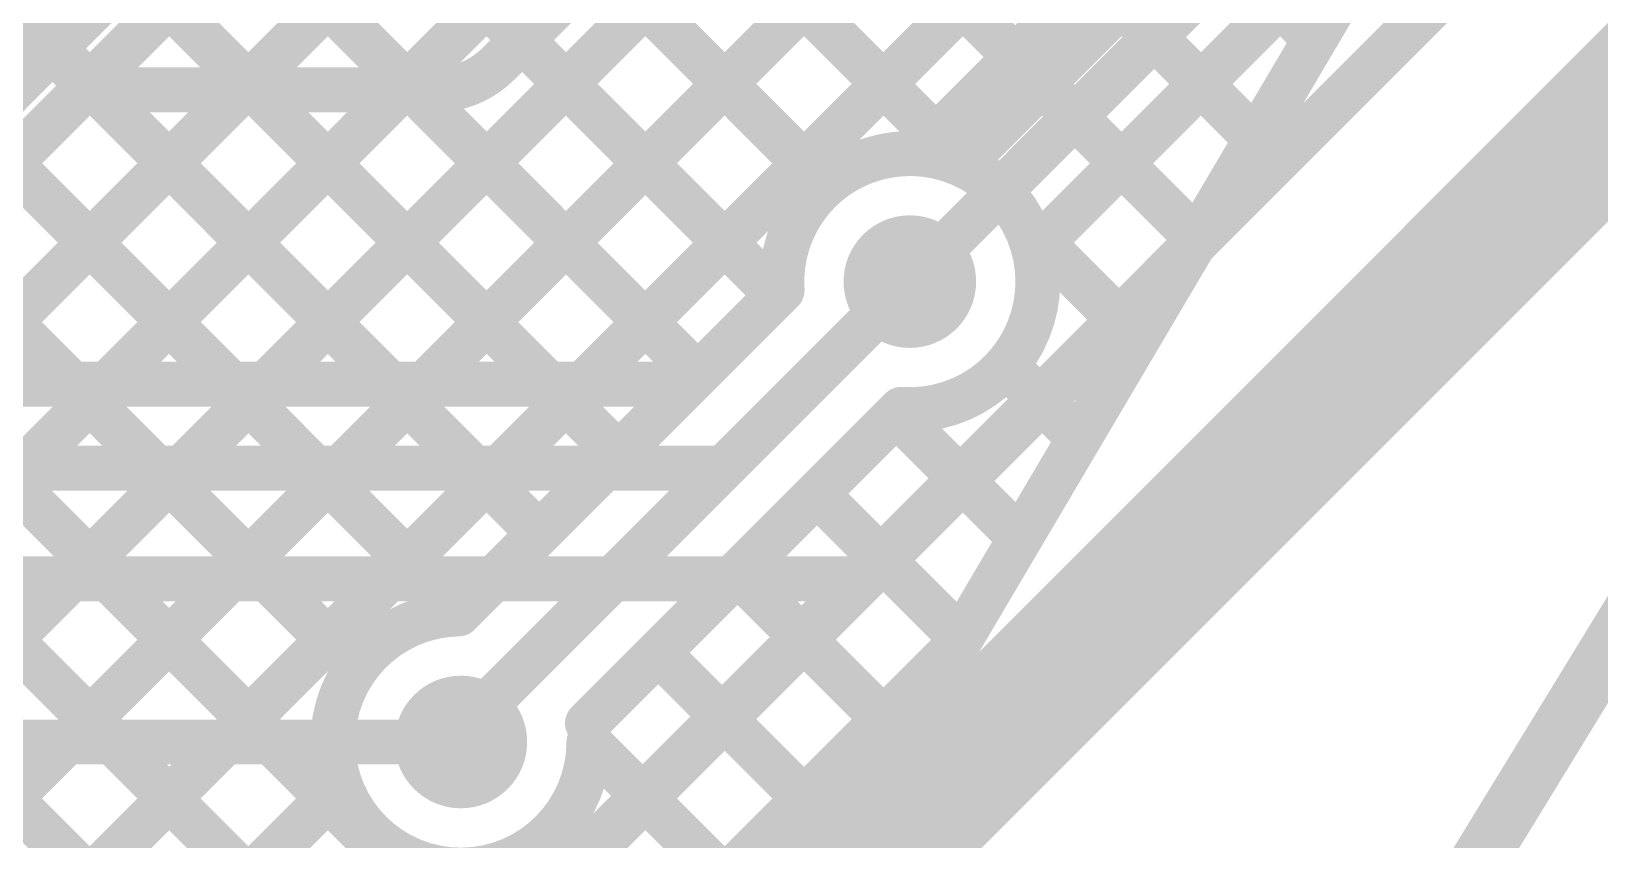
# Model space of a CAD drawing. Header units: millimetres. Extents: x -0.64 to 2.98, y -0.65 to 2.86.
# Drawn here: x 2.4425 to 2.7219, y 0.1896 to 0.3336 of the extents above; entities that cross this region are included whole.
import ezdxf

# ---------------------------------------------------------------- set-up
doc = ezdxf.new("R2010")
doc.units = ezdxf.units.MM
doc.header["$MEASUREMENT"] = 0
for name, color, linetype in [('BottomLayer', 5, 'Continuous'), ('BottomSolder', 6, 'Continuous'), ('Mechanical2', 216, 'Continuous'), ('TopLayer', 1, 'Continuous'), ('TopSolder', 216, 'Continuous'), ('ViaHoleLayer', 16, 'Continuous')]:
    doc.layers.add(name, color=color, linetype=linetype)

msp = doc.modelspace()

# ---------------------------------------------------------------- hatches: boundary and pattern name
at = {"layer": 'BottomLayer'}
h = msp.add_hatch(color=5, dxfattribs=at)
edge = h.paths.add_edge_path()
edge.add_arc((2.599, 0.289), 0.01181, 0, 360)
h = msp.add_hatch(color=5, dxfattribs=at)
edge = h.paths.add_edge_path()
edge.add_arc((2.519, 0.207), 0.01181, 0, 360)
at = {"layer": 'BottomSolder'}
h = msp.add_hatch(color=6, dxfattribs=at)
edge = h.paths.add_edge_path()
edge.add_arc((2.599, 0.289), 0.00791, 0, 360)
h = msp.add_hatch(color=6, dxfattribs=at)
edge = h.paths.add_edge_path()
edge.add_arc((2.519, 0.207), 0.00791, 0, 360)
at = {"layer": 'TopLayer'}
h = msp.add_hatch(color=1, dxfattribs=at)
edge = h.paths.add_edge_path()
edge.add_arc((2.599, 0.289), 0.01181, 0, 360)
h = msp.add_hatch(color=1, dxfattribs=at)
edge = h.paths.add_edge_path()
edge.add_arc((2.519, 0.207), 0.01181, 0, 360)
at = {"layer": 'TopSolder'}
h = msp.add_hatch(color=216, dxfattribs=at)
edge = h.paths.add_edge_path()
edge.add_arc((2.599, 0.289), 0.00791, 0, 360)
h = msp.add_hatch(color=216, dxfattribs=at)
edge = h.paths.add_edge_path()
edge.add_arc((2.519, 0.207), 0.00791, 0, 360)
at = {"layer": 'ViaHoleLayer'}
h = msp.add_hatch(color=16, dxfattribs=at)
edge = h.paths.add_edge_path()
edge.add_arc((2.599, 0.289), 0.00591, 0, 360)
h = msp.add_hatch(color=16, dxfattribs=at)
edge = h.paths.add_edge_path()
edge.add_arc((2.519, 0.207), 0.00591, 0, 360)

# ---------------------------------------------------------------- linework, layer by layer
at = {"layer": 'BottomLayer', "const_width": 0.008}
for points in [[(2.3735, 0.16), (2.76975, 0.55625)], [(2.39949, 0.15771), (2.75561, 0.51382)], [(2.41066, 0.14059), (2.7361, 0.46603)], [(2.56521, 0.43814), (2.67119, 0.33216)], [(2.56521, 0.40986), (2.66068, 0.31438)], [(2.60822, 0.30987), (2.71036, 0.412)], [(2.558, 0.38878), (2.65018, 0.29661)], [(2.55709, 0.36141), (2.60899, 0.30951)], [(2.4197, 0.35667), (2.44853, 0.32784)], [(2.62114, 0.2945), (2.68461, 0.35797)], [(2.52575, 0.32784), (2.5533, 0.35539)], [(2.40091, 0.34788), (2.51879, 0.23)], [(2.54406, 0.34615), (2.58402, 0.3062)], [(2.599, 0.21), (2.677, 0.342)], [(2.52992, 0.33201), (2.57536, 0.28657)], [(2.39206, 0.32845), (2.50036, 0.22015)], [(2.31594, 0.13073), (2.50836, 0.32314)], [(2.39761, 0.24068), (2.48007, 0.32314)], [(2.40061, 0.27196), (2.45323, 0.32458)], [(2.4517, 0.32538), (2.53293, 0.24414)], [(2.45986, 0.32314), (2.51443, 0.32314)], [(2.48222, 0.32314), (2.54707, 0.25829)], [(2.5105, 0.32314), (2.56122, 0.27243)], [(2.61951, 0.29899), (2.63967, 0.27883)], [(2.39735, 0.29487), (2.55163, 0.14059)], [(2.45851, 0.10359), (2.64822, 0.2933)], [(2.51859, 0.22981), (2.57624, 0.28745)], [(2.519, 0.209), (2.599, 0.289)], [(2.6162, 0.27402), (2.62917, 0.26105)], [(2.54156, 0.21035), (2.59745, 0.26624)], [(2.59657, 0.26536), (2.61866, 0.24327)], [(2.40051, 0.26343), (2.53917, 0.12477)], [(2.58243, 0.25122), (2.60815, 0.22549)], [(2.56829, 0.23707), (2.59752, 0.20784)], [(2.39965, 0.236), (2.52655, 0.1091)], [(2.47594, 0.09273), (2.60737, 0.22416)], [(2.55414, 0.22293), (2.58605, 0.19103)], [(2.519, 0.207), (2.519, 0.209)], [(2.55011, 0.13836), (2.599, 0.21)], [(2.54181, 0.20698), (2.57458, 0.17421)], [(2.41378, 0.11543), (2.49756, 0.19921)], [(2.53215, 0.18836), (2.5631, 0.1574)]]:
    msp.add_lwpolyline(points, dxfattribs=at)
at = {"layer": 'BottomLayer', "const_width": 0.004}
for points in [[(2.52792, 0.33201, 1), (2.53192, 0.33201, 1)], [(2.66919, 0.33216, 1), (2.67319, 0.33216, 1)], [(2.44653, 0.32784, 1), (2.45053, 0.32784, 1)], [(2.44653, 0.32784, 1), (2.45053, 0.32784, 1)], [(2.44654, 0.32783, 1), (2.45054, 0.32783, 1)], [(2.52374, 0.32783, 1), (2.52774, 0.32783, 1)], [(2.52375, 0.32784, 1), (2.52775, 0.32784, 1)], [(2.52375, 0.32784, 1), (2.52775, 0.32784, 1)], [(2.4497, 0.32538, 1), (2.4537, 0.32538, 1)], [(2.45123, 0.32458, 1), (2.45523, 0.32458, 1)], [(2.45786, 0.32314, 1), (2.46186, 0.32314, 1)], [(2.45786, 0.32314, 1), (2.46186, 0.32314, 1)], [(2.45786, 0.32314, 1), (2.46186, 0.32314, 1)], [(2.47807, 0.32314, 1), (2.48207, 0.32314, 1)], [(2.48022, 0.32314, 1), (2.48422, 0.32314, 1)], [(2.50636, 0.32314, 1), (2.51036, 0.32314, 1)], [(2.5085, 0.32314, 1), (2.5125, 0.32314, 1)], [(2.51243, 0.32314, 1), (2.51643, 0.32314, 1)], [(2.51243, 0.32314, 1), (2.51643, 0.32314, 1)], [(2.51243, 0.32314, 1), (2.51643, 0.32314, 1)], [(2.65868, 0.31438, 1), (2.66268, 0.31438, 1)], [(2.60622, 0.30987, 1), (2.61022, 0.30987, 1)], [(2.60699, 0.30951, 1), (2.61099, 0.30951, 1)], [(2.58202, 0.3062, 1), (2.58602, 0.3062, 1)], [(2.61751, 0.29899, 1), (2.62151, 0.29899, 1)], [(2.64818, 0.29661, 1), (2.65218, 0.29661, 1)], [(2.61914, 0.2945, 1), (2.62314, 0.2945, 1)], [(2.64622, 0.2933, 1), (2.65022, 0.2933, 1)], [(2.57424, 0.28745, 1), (2.57824, 0.28745, 1)], [(2.57424, 0.28745, 1), (2.57824, 0.28745, 1)], [(2.597, 0.289, 1), (2.601, 0.289, 1)], [(2.61981, 0.289, 1), (2.62381, 0.289, 1)], [(2.61981, 0.289, 1), (2.62381, 0.289, 1)], [(2.57336, 0.28657, 1), (2.57736, 0.28657, 1)], [(2.63767, 0.27883, 1), (2.64167, 0.27883, 1)], [(2.6142, 0.27402, 1), (2.6182, 0.27402, 1)], [(2.55922, 0.27243, 1), (2.56322, 0.27243, 1)], [(2.59457, 0.26536, 1), (2.59857, 0.26536, 1)], [(2.59545, 0.26624, 1), (2.59945, 0.26624, 1)], [(2.59545, 0.26624, 1), (2.59945, 0.26624, 1)], [(2.62717, 0.26105, 1), (2.63117, 0.26105, 1)], [(2.54507, 0.25829, 1), (2.54907, 0.25829, 1)], [(2.58043, 0.25122, 1), (2.58443, 0.25122, 1)], [(2.53093, 0.24414, 1), (2.53493, 0.24414, 1)], [(2.61666, 0.24327, 1), (2.62066, 0.24327, 1)], [(2.56629, 0.23707, 1), (2.57029, 0.23707, 1)], [(2.51659, 0.22981, 1), (2.52059, 0.22981, 1)], [(2.51659, 0.22981, 1), (2.52059, 0.22981, 1)], [(2.51679, 0.23, 1), (2.52079, 0.23, 1)], [(2.60615, 0.22549, 1), (2.61015, 0.22549, 1)], [(2.55214, 0.22293, 1), (2.55614, 0.22293, 1)], [(2.60537, 0.22416, 1), (2.60937, 0.22416, 1)], [(2.49836, 0.22015, 1), (2.50236, 0.22015, 1)], [(2.517, 0.209, 1), (2.521, 0.209, 1)], [(2.517, 0.209, 1), (2.521, 0.209, 1)], [(2.53956, 0.21035, 1), (2.54356, 0.21035, 1)], [(2.597, 0.21, 1), (2.601, 0.21, 1)], [(2.597, 0.21, 1), (2.601, 0.21, 1)], [(2.517, 0.207, 1), (2.521, 0.207, 1)], [(2.53981, 0.207, 1), (2.54381, 0.207, 1)], [(2.53981, 0.20698, 1), (2.54381, 0.20698, 1)], [(2.59552, 0.20784, 1), (2.59952, 0.20784, 1)], [(2.49556, 0.19921, 1), (2.49956, 0.19921, 1)], [(2.58405, 0.19103, 1), (2.58805, 0.19103, 1)], [(2.53015, 0.18836, 1), (2.53415, 0.18836, 1)]]:
    msp.add_lwpolyline(points, format="xyb", close=True, dxfattribs=at)
at = {"layer": 'BottomLayer', "const_width": 0.008}
for points in [[(2.45986, 0.32314, -0.199231), (2.44853, 0.32784)], [(2.45986, 0.32314, -0.198912), (2.44854, 0.32783)], [(2.52575, 0.32784, -0.199231), (2.51443, 0.32314)], [(2.52574, 0.32783, -0.198912), (2.51443, 0.32314)], [(2.57624, 0.28745, -1.034488), (2.62181, 0.289)], [(2.62181, 0.289, -0.434214), (2.59745, 0.26624)], [(2.54181, 0.207, -2.384165), (2.51859, 0.22981)]]:
    msp.add_lwpolyline(points, format="xyb", dxfattribs=at)
at = {"layer": 'Mechanical2', "const_width": 0.01}
msp.add_lwpolyline([(1.75783, 2.80917, -6.230382), (0.64896, 2.81029)], format="xyb", dxfattribs=at)
at = {"layer": 'TopLayer'}
for points, const_width in [([(2.51253, 0.27075), (2.693, 0.45121)], 0.008), ([(2.46, 0.43021), (2.58402, 0.3062)], 0.008), ([(2.54082, 0.27075), (2.693, 0.42293)], 0.008), ([(2.42768, 0.27075), (2.56631, 0.40937)], 0.008), ([(2.3994, 0.27075), (2.53407, 0.40542)], 0.008), ([(2.60055, 0.31176), (2.693, 0.40421)], 0.008), ([(2.46, 0.40193), (2.57536, 0.28657)], 0.008), ([(2.5173, 0.4012), (2.60364, 0.31486)], 0.008), ([(2.54552, 0.40126), (2.61778, 0.329)], 0.008), ([(2.599, 0.289), (2.708, 0.398)], 0.008), ([(2.45596, 0.27075), (2.57564, 0.39042)], 0.008), ([(2.48425, 0.27075), (2.59502, 0.38151)], 0.008), ([(2.46, 0.37365), (2.56122, 0.27243)], 0.008), ([(2.59006, 0.23606), (2.72769, 0.37368)], 0.008), ([(2.544, 0.138), (2.768, 0.362)], 0.025), ([(2.45934, 0.34602), (2.53461, 0.27075)], 0.008), ([(2.43775, 0.3217), (2.4553, 0.33925)], 0.008), ([(2.44657, 0.33051), (2.50633, 0.27075)], 0.008), ([(2.4311, 0.3177), (2.47804, 0.27075)], 0.008), ([(2.41005, 0.31046), (2.44976, 0.27075)], 0.008), ([(2.55953, 0.27075), (2.57624, 0.28745)], 0.008), ([(2.56575, 0.25575), (2.599, 0.289)], 0.008), ([(2.2441, 0.27075), (2.55953, 0.27075)], 0.008), ([(2.10187, 0.25575), (2.56575, 0.25575)], 0.008), ([(2.10187, 0.23606), (2.59006, 0.23606)], 0.008), ([(2.528, 0.174), (2.59006, 0.23606)], 0.008), ([(2.25316, 0.207), (2.519, 0.207)], 0.008)]:
    msp.add_lwpolyline(points, dxfattribs=dict(at, const_width=const_width))
at = {"layer": 'TopLayer', "const_width": 0.004}
for points in [[(2.44457, 0.33051, 1), (2.44857, 0.33051, 1)], [(2.61578, 0.329, 1), (2.61978, 0.329, 1)], [(2.60164, 0.31486, 1), (2.60564, 0.31486, 1)], [(2.59855, 0.31176, 1), (2.60255, 0.31176, 1)], [(2.59855, 0.31176, 1), (2.60255, 0.31176, 1)], [(2.58202, 0.3062, 1), (2.58602, 0.3062, 1)], [(2.57424, 0.28745, 1), (2.57824, 0.28745, 1)], [(2.57424, 0.28745, 1), (2.57824, 0.28745, 1)], [(2.597, 0.289, 1), (2.601, 0.289, 1)], [(2.597, 0.289, 1), (2.601, 0.289, 1)], [(2.57336, 0.28657, 1), (2.57736, 0.28657, 1)], [(2.44776, 0.27075, 1), (2.45176, 0.27075, 1)], [(2.45396, 0.27075, 1), (2.45796, 0.27075, 1)], [(2.47604, 0.27075, 1), (2.48004, 0.27075, 1)], [(2.48225, 0.27075, 1), (2.48625, 0.27075, 1)], [(2.50433, 0.27075, 1), (2.50833, 0.27075, 1)], [(2.51053, 0.27075, 1), (2.51453, 0.27075, 1)], [(2.53261, 0.27075, 1), (2.53661, 0.27075, 1)], [(2.53882, 0.27075, 1), (2.54282, 0.27075, 1)], [(2.55753, 0.27075, 1), (2.56153, 0.27075, 1)], [(2.55753, 0.27075, 1), (2.56153, 0.27075, 1)], [(2.55922, 0.27243, 1), (2.56322, 0.27243, 1)], [(2.56375, 0.25575, 1), (2.56775, 0.25575, 1)], [(2.56375, 0.25575, 1), (2.56775, 0.25575, 1)], [(2.58806, 0.23606, 1), (2.59206, 0.23606, 1)], [(2.58806, 0.23606, 1), (2.59206, 0.23606, 1)], [(2.58806, 0.23606, 1), (2.59206, 0.23606, 1)], [(2.517, 0.207, 1), (2.521, 0.207, 1)]]:
    msp.add_lwpolyline(points, format="xyb", close=True, dxfattribs=at)
at = {"layer": 'TopLayer', "const_width": 0.008}
msp.add_lwpolyline([(2.57624, 0.28745, -0.454511), (2.60055, 0.31176)], format="xyb", dxfattribs=at)

doc.saveas('drawing.dxf')
